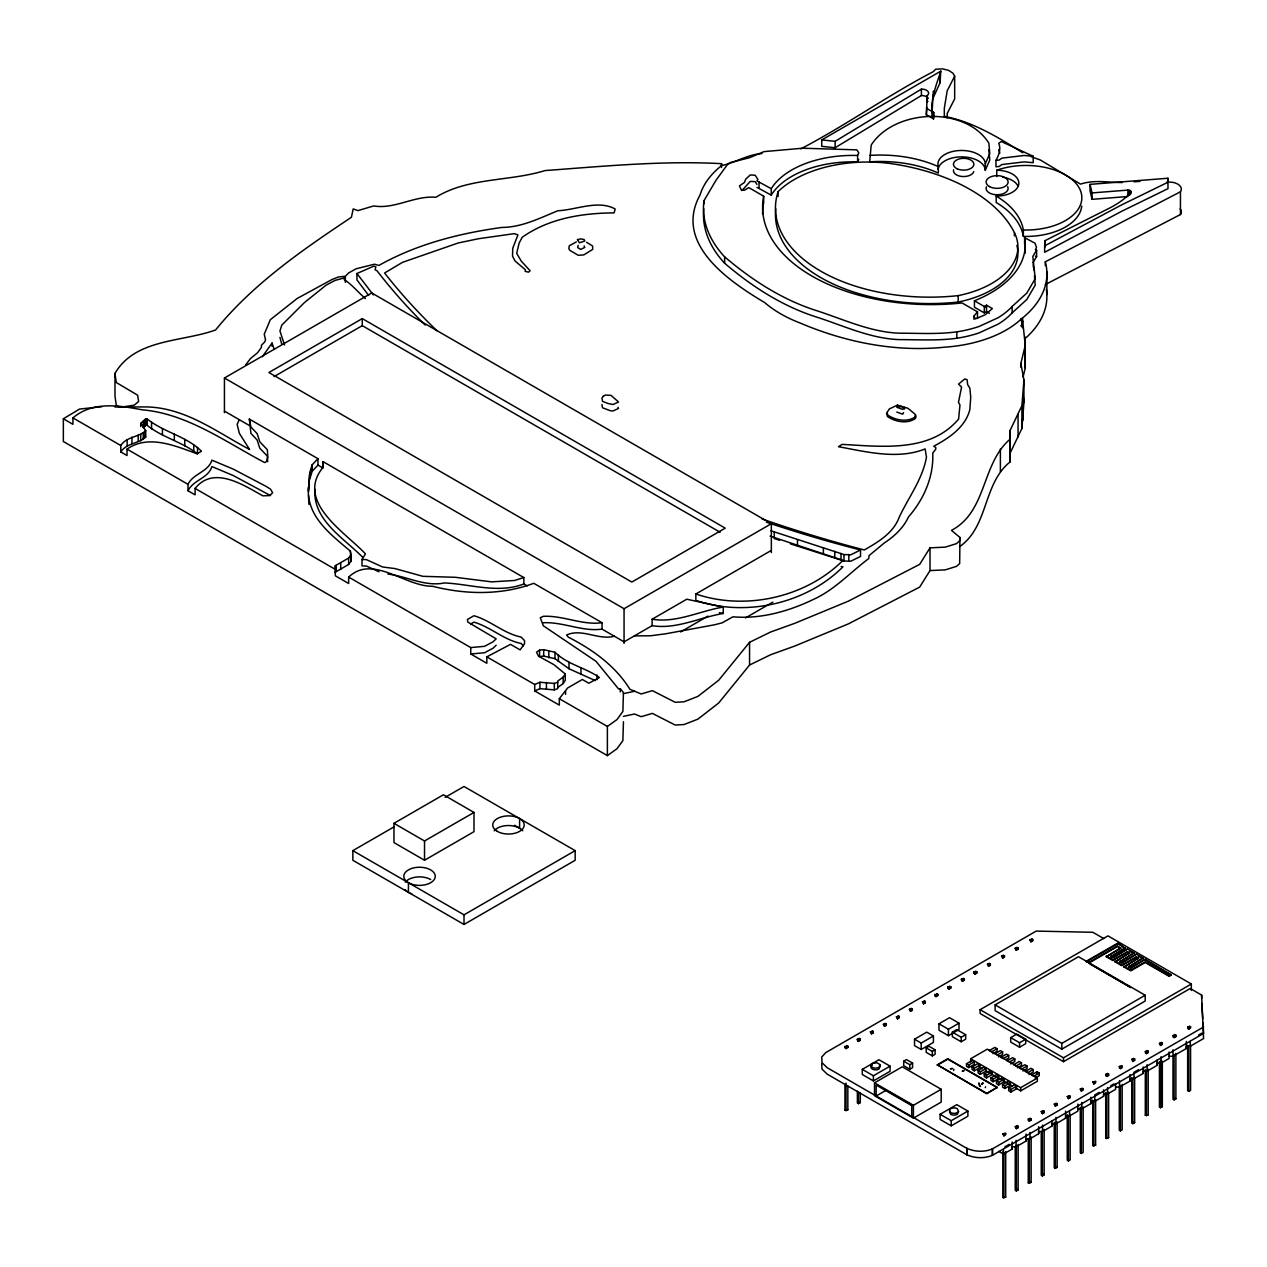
<?xml version="1.0" encoding="UTF-8"?>
<svg xmlns="http://www.w3.org/2000/svg" width="1267" height="1267" viewBox="0 0 1267 1267"><rect width="100%" height="100%" fill="white"/><g stroke="black" fill="none" stroke-linecap="round" stroke-linejoin="round"><path stroke-width="1.5" d="M880.185 1066.418L878.95 1069.047A4.704 2.724 0 0 1 872.298 1069.047A4.704 2.724 0 0 1 872.298 1065.199M949.442 1111.666L950.662 1114.295A4.704 2.724 0 0 0 957.329 1114.295L958.549 1111.666M998.697 1151.339L1003.464 1154.094L1012.127 1149.09L1012.127 1146.825L1016.039 1146.825L1026.017 1141.076L1026.017 1133.997M1077.853 1108.878L1081.78 1108.878L1090.839 1103.652L1090.839 1101.387L1094.751 1101.387L1103.62 1096.272L1103.62 1089.842M1115.578 1087.102L1119.505 1087.102L1130.037 1081.02L1130.037 1078.755L1133.949 1078.755L1143.23 1073.402L1143.214 1071.138L1147.142 1071.138L1157.135 1065.373L1157.135 1063.108L1161.047 1063.108L1169.077 1058.483L1169.077 1052.053M1169.077 1056.219L1172.989 1056.219L1186.308 1048.522L1186.308 1046.257L1190.236 1046.257L1203.571 1038.56L1201.639 995.086L1190.22 988.498L1063.488 1061.667L980.12 1013.521L980.12 1009.688L1107.96 935.87L1191.328 984L1191.328 990.43M1167.034 181.878L1172.783 182.337A12.353 7.143 0 0 1 1180.448 191.792L1045.307 261.81A132.845 76.701 0 0 1 1021.123 319.141A103.989 60.04 0 0 1 944.913 347.158C895.326 352.337 845.342 342.28 799.952 322.942A125.544 72.488 0 0 1 764.825 302.67C728.826 281.211 673.3 243.549 700.049 194.975A122.598 70.778 0 0 1 721.509 165.629L721.525 163.665C662.593 160.481 603.821 166.262 545.048 170.57C509.382 181.609 468.093 177.285 435.911 197.272C414.562 195.356 394.544 209.53 373.67 205.935L357.943 210.623L353.192 208.912L351.434 217.259C302.338 249.979 253.178 283.776 215.564 329.958C182.258 342.153 135.157 338.479 114.98 373.417L114.98 396.143L116.311 405.282L119.605 407.23M985.599 1086.801L985.251 1087.64M623.443 721.699L622.889 740.546L617.045 748.686L607.384 755.607L63.35 441.518L63.35 418.775L79.599 409.051L101.994 406.691M1044.641 245.877L1044.958 240.698L1109.449 208.121A95.548 55.162 0 0 0 1130.322 193.122A3.025 1.742 0 0 0 1131.32 191.808L1127.883 190.098L1092.059 192.917L1090.048 184.364L1167.921 178.251L1168 182.21L1121.374 205.032L1044.641 245.877L1044.641 252.291L1121.374 211.446L1168 188.64L1167.921 178.251M959.515 546.726C988.688 526.534 982.844 483.551 1010.132 461.901L1009.942 453.491L1021.915 428.436L1021.915 405.693L1023.942 379.862L1020.854 363.423L1025.272 345.337L1022.374 318.334L1020.822 319.221L1022.992 321.533M1021.915 428.436L1023.942 402.589L1023.942 379.862M933.082 112.129L933.082 118.544L926.335 114.664L927.254 95.548A7 4.039 0 0 0 927.808 91.272A7 4.039 0 0 0 921.41 89.118L835.127 141.318L821.729 139.924L821.729 146.339L835.127 147.732L921.41 95.532A7 4.039 0 0 1 928.299 98.383M926.335 114.664L926.874 107.41M1021.915 405.693L1009.942 430.748L1010.132 439.158C981.307 463.579 987.278 511.504 951.469 530.366L959.943 537.461L959.673 540.787L956.569 543.606L945.293 547.138L930.01 547.835L919.668 564.369L848.367 601.16L794.757 623.316L770.589 632.027L749.557 642.306L718.674 680.268L697.895 696.407L683.99 701.807L675.2 702.298L652.362 690.642L641.181 693.968L629.857 689.264C615.588 665.951 592.37 649.417 568.313 637.143L566.602 634.973C582.187 628.02 598.309 640.532 614.352 636.224M821.729 139.924L940.779 71.174C936.139 85.602 930.041 99.935 932.179 115.693M932.021 112.557L933.367 91.097M308.404 490.44L309.781 472.543L312.189 464.799L317.954 458.686L249.361 419.092L250.914 433.346L257.138 440.013L259.798 448.217L267.353 456.168L267.685 461.758M308.578 491.802L309.781 472.543M933.367 97.511L940.066 82.767L940.779 71.174M985.298 163.791A23.677 13.668 0 0 0 959.119 150.535A23.677 13.668 0 0 0 938.34 166.658L938.34 173.088A93.52 53.99 0 0 0 869.685 161.828L871.221 145.008C894.66 108.788 965.454 105.652 988.878 143.234L989.78 153.608L985.298 163.791L985.298 170.206A23.677 13.668 0 0 0 962.382 156.886A23.677 13.668 0 0 0 938.023 169.335M953.639 1070.52L953.861 1069.316M314.929 489.284C312.648 519.929 343.563 537.952 362.362 556.942M527.151 585.892L523.841 583.976L523.841 577.562L323.101 461.663L322.499 467.982C295.417 502.35 346.034 532.821 365.45 553.901L362.014 559.444L362.014 565.874L366.48 566.064L379.039 571.781M1023.055 377.123L1025.272 368.064L1025.272 345.337M309.781 478.958L312.189 471.229L312.189 464.799M756.969 187.342L771.27 195.134A86.473 49.92 0 0 1 857.601 161.907L857.601 155.493L858.788 152.816L856.84 149.854L802.676 148.223L764.049 151.612L749.605 157.694L730.093 162.651L727.369 164.678L716.045 180.215L703.945 200.724L703.945 203.924M857.601 161.907L858.788 159.23M985.298 170.206L989.78 160.022L988.878 149.664M239.241 419.662L237.151 424.366L239.368 433.346L249.583 449.5C216.689 432.031 185.6 407.736 146.513 406.929L114.964 407.008M887.391 413.169L887.28 416.352C894.961 421.863 907.109 424.239 915.281 418.553L915.93 417.112L914.98 415.798M995.973 160.371C998.76 155.255 1001.294 148.92 998.729 143.234L1001.263 141.524L1033.191 156.269L1033.191 162.683L1024.148 161.891L1001.944 164.536L999.093 166.484L995.973 166.801L995.973 160.371L999.093 160.07L1001.944 158.122L1024.148 155.477L1033.191 156.269M857.601 155.493A86.473 49.92 0 0 0 771.27 188.704L756.969 180.928L757.856 179.376L755.164 175.226L750.238 174.973L745.756 179.122L744.41 182.48L739.469 185.853L741.274 189.987L744.41 190.256L748.765 187.579L763.684 196.195A168.622 97.353 0 0 0 962.065 302.956L977.491 311.872L973.99 316.069L975.337 318.92L985.203 314.77L992.378 308.562L986.55 305.189L986.55 311.619L984.316 312.917L974.434 307.216L974.434 300.786A117.783 68.006 0 0 0 1024.607 237.689L1035.044 243.216L1036.501 247.413L1035.408 249.726L1036.612 250.153L1032.827 256.472L1035.234 278.661L1026.824 293.073L1012.127 306.471A87.993 50.807 0 0 1 998.016 317.779L979.106 326.458A87.993 50.807 0 0 1 956.823 331.843C937.675 334.456 918.322 333.173 899.063 333.189C870.033 332.065 843.236 319.173 815.948 310.447C782.04 299.598 751.569 279.817 724.629 256.821A177.918 102.722 0 0 1 703.945 200.724M1032.827 262.887L1036.612 256.567L1036.612 250.153M284.552 344.972L279.944 330.956L281.828 325.081L304.444 302.56L326.173 285.123L334.789 280.514L345.337 277.568L344.133 279.5C352.274 284.853 358.118 292.281 365.355 298.537M930.01 547.835L930.01 570.578L919.668 587.112L848.367 623.887L794.757 646.043L770.589 654.754L749.557 665.032L718.674 703.011L697.895 719.149L683.99 724.55L675.2 725.041L652.362 713.384L641.181 716.694L634.482 714.002L623.396 716.378M800.823 148.841C846.166 125.227 887.929 95.294 933.225 71.696L935.695 69.21L942.585 68.877L948.635 70.366L952.942 73.185L954.669 76.178L947.193 90.796L944.311 108.392L944.311 116.358C972.565 121.6 998.475 137.469 1022.707 152.753M534.706 690.911L539.932 688.678L554.297 689.866L557.718 688.678L557.718 681.076L563.182 677.116L565.24 673.965L553.948 664.684L538.57 656.195L536.511 652.252L539.584 650.082L543.686 649.686L554.978 652.252C567.41 664.573 585.782 667.788 599.418 677.512L588.822 683.246L582.329 679.492L567.632 687.981L559.317 698.703L559.317 705.133L534.706 690.911L534.706 684.497L486.829 656.86L486.829 663.274L470.754 653.994L470.754 647.58L348.663 577.087C372.862 554.075 404.965 586.637 432.475 586.241C465.575 594.682 501.51 595.379 533.771 583.295L602.047 622.715L602.047 629.129L624.061 641.846L652.125 625.645C676.008 629.715 699.812 617.393 723.267 613.466L723.267 607.051L686.762 599.212L652.125 619.215L652.125 625.645M557.718 687.49L563.182 683.547L565.24 680.379L565.24 673.965M262.332 356.724L272.057 343.056L274.179 349.233M348.663 577.087L348.663 583.501L335.359 575.82L334.868 566.001L348.615 558.066L351.022 554.693L350.325 551.113C330.75 534.436 306.266 516.524 308.404 487.225M334.868 572.415L348.615 564.48L351.022 561.107L351.022 554.693M245.576 365.007L250.391 358.64L257.581 352.717L261.398 347.364L261.43 345.305L264.629 342.027L265.532 339.952L264.249 334.155L270.314 319.727L297.143 298.474L331.986 279.532L338.527 276.982L345.479 276.206L348.536 273.007L356.106 268.778L374.478 264.217L378.849 265.452C416.415 244.278 459.018 233.334 501.922 227.442C521.877 227.316 539.647 218.13 557.844 210.765C576.295 209.894 598.372 199.553 615.192 209.023L614.083 212.888C582.044 213.109 548.833 218.383 522.162 237.309L519.122 243.169L516.683 253.352L521.307 261.16L530.129 270.79L528.513 272.152L525.187 271.36L525.346 269.744L514.988 260.954L512.517 256.108L512.755 248.205L517.934 234.886L514.323 233.651L478.562 238.719L458.258 242.963L402.526 262.332L384.598 273.007A957.361 552.729 0 0 0 436.893 330.687M1130.322 193.122L1131.32 191.808M188.007 484.327C193.249 473.462 208.358 471.957 211.906 460.159L233.413 469.186L266.197 486.433L270.568 489.205L272.658 492.815L269.523 495.587L262.855 495.825C243.502 485.166 213.775 465.132 195.102 488.428L195.102 494.843L188.007 490.757L188.007 484.327L127.017 449.12C148.556 434.058 175.289 445.968 197.082 453.76L201.469 451.226C186.249 436.054 163.617 432.285 147.178 418.934L145.927 418.68L140.716 423.384L140.716 426.599M188.007 490.757C193.249 479.876 208.358 478.388 211.906 466.573L233.413 475.616L270.568 495.619M127.017 449.12L127.017 455.534L120.777 451.939L120.777 445.509C126.716 436.434 138.689 437.463 145.721 430.622L140.716 423.384M120.777 451.939C126.716 442.848 138.689 443.878 145.721 437.036L145.721 430.622M312.189 471.229L317.954 465.1L317.954 458.686M578.164 245.339L577.72 247.619L580.619 249.409L584.8 247.413L584.119 245.941M143.219 421.214L143.219 427.644L145.927 425.11L145.927 418.68M496.157 645.251L493.085 648.197L484.532 652.743L470.754 653.994M703.771 208.754A177.918 102.722 0 0 0 724.629 263.235C751.569 286.247 782.04 306.028 815.948 316.861C843.236 325.587 870.033 338.479 899.063 339.619C918.322 339.604 937.675 340.871 956.823 338.257A87.993 50.807 0 0 0 979.106 332.888L998.016 324.209A87.993 50.807 0 0 0 1012.127 312.886L1026.824 299.487L1035.234 285.075L1034.442 275.668M607.384 755.607L607.384 726.45L617.045 719.529L622.889 711.389L623.443 692.558L620.26 688.662L618.581 688.963L596.013 661.326L543.353 625.803L540.265 617.71L543.353 616.316C563.229 615.334 582.44 625.486 602.047 622.715M741.939 190.588L750.238 181.387L755.164 181.656L756.969 184.412M986.55 305.189L984.316 306.487L984.316 312.917M224.433 412.662L224.433 378.009L371.722 292.962L771.35 523.699L771.35 552.57M362.267 318.603L268.889 372.514L631.837 582.06L725.215 528.149L362.267 318.603L362.267 325.651L720.084 532.235M273.989 376.632L362.267 325.651M933.399 119.003L933.636 112.446L933.636 118.86M470.754 623.982L473.937 622.145C490.598 626.927 503.854 640.009 521.117 643.462L523.398 645.837M1022.374 318.334L1022.374 324.748L1020.822 325.651L1022.992 327.947M224.433 378.009L624.061 608.73L771.35 523.699M841.161 566.539L842.951 566.824C806.002 603.789 745.519 617.314 695.852 600.4L695.852 593.985L771.35 550.385M680.585 631.932L707.984 616.11M745.487 617.916L772.854 602.11M393.958 823.328L443.418 794.773L474.001 812.432L474.001 831.675L424.524 860.23L393.958 842.587L393.958 823.328L424.524 840.987L474.001 812.432M445.192 797.323L464.007 786.474L575.17 850.648L575.17 860.277L464.007 924.451L352.844 860.277L352.844 850.648L393.894 826.955M352.844 850.648L464.007 914.822L575.17 850.648M844.946 1046.51L847.845 1046.13L847.845 1047.54L846.055 1048.569L844.946 1046.51L846.055 1048.569M857.379 1039.336L860.293 1038.94L860.293 1040.365L858.503 1041.395L857.379 1039.336L858.503 1041.395M870.397 1031.829L873.296 1031.433L873.296 1032.843L871.506 1033.872L870.397 1031.829L873.296 1031.433M883.4 1024.306L886.298 1023.926L886.298 1025.336L884.509 1026.365L883.4 1024.306L886.298 1023.926M896.403 1016.799L899.301 1016.419L899.301 1017.829L897.527 1018.858L896.403 1016.799L899.301 1016.419M909.405 1009.292L912.319 1008.912L912.319 1010.322L910.53 1011.351L909.405 1009.292L912.319 1008.912M922.424 1001.785L925.322 1001.405L925.322 1002.815L923.532 1003.844L922.424 1001.785L925.322 1001.405M934.872 994.595L937.77 994.215L937.77 995.624L935.98 996.654L934.872 994.595L935.98 996.654M947.874 987.088L950.773 986.708L950.773 988.117L948.983 989.147L947.874 987.088L948.983 989.147M961.431 979.264L964.33 978.868L964.33 980.278L962.556 981.307L961.431 979.264L962.556 981.307M973.88 972.074L976.794 971.678L976.794 973.104L975.004 974.133L973.88 972.074L975.004 974.133M987.452 964.235L990.351 963.854L990.351 965.264L988.577 966.293L987.452 964.235L990.351 963.854M1001.563 956.078L1004.478 955.698L1004.478 957.108L1002.688 958.137L1001.563 956.078L1004.478 955.698M1015.136 948.254L1018.034 947.874L1018.034 949.284L1016.245 950.313L1015.136 948.254L1018.034 947.874M1029.802 939.781L1032.7 939.401L1032.7 940.811L1030.91 941.84L1029.802 939.781L1032.7 939.401M844.946 1047.92L847.845 1046.13M857.379 1040.745L860.293 1038.94M934.872 996.005L937.77 994.215M947.874 988.498L950.773 986.708M961.431 980.674L964.33 978.868M973.88 973.484L976.794 971.678M938.974 1023.799L949.553 1017.702L959.008 1023.15L959.008 1029.58L948.429 1035.677L938.974 1030.214L938.974 1023.799L948.429 1029.263L959.008 1023.15M862.289 1069.364L878.965 1059.735L890.083 1066.149L890.083 1071.296L873.406 1080.925L862.289 1074.495L862.289 1069.364L873.406 1075.778L890.083 1066.149M914.521 1039.209L926.763 1032.146L933.431 1035.994L933.431 1042.408L921.204 1049.472L914.521 1045.623L914.521 1039.209L921.204 1043.058L933.431 1035.994M995.118 1004.874L1078.502 956.728L1145.194 995.244L1145.194 1001.025L1061.825 1049.155L995.118 1010.638L995.118 1004.874L1061.825 1043.374L1145.194 995.244M952.325 1032.146L956.775 1029.58L965.676 1034.711L965.676 1039.193L961.225 1041.759L952.325 1036.628L952.325 1032.146L961.225 1037.277L965.676 1034.711M926.193 1047.872L928.98 1046.257L935.094 1049.805L935.094 1054.287L932.322 1055.886L926.193 1052.354L926.193 1047.872L932.322 1051.404L935.094 1049.805M903.688 1061.192L906.459 1059.576L912.588 1063.108L912.588 1067.606L909.801 1069.205L903.688 1065.674L903.688 1061.192L909.801 1064.723L912.588 1063.108M874.515 1082.842L902.294 1066.798L941.207 1089.272L941.207 1102.1L913.412 1118.143L874.515 1095.686L874.515 1082.842L913.412 1105.315L941.207 1089.272M1120.741 947.748L1106.281 956.728L1120.741 948.397L1117.526 945.895L1088.717 962.524L1086.294 961.859L1117.953 943.677L1125.191 948.381L1110.747 956.728L1125.191 947.748M1120.741 948.397L1117.526 946.528L1088.717 963.158L1130.766 987.531L1090.412 964.139M844.946 1084.489L844.946 1110.193L847.845 1109.797L847.845 1086.088M844.946 1110.193L847.845 1109.797M857.379 1091.14L857.379 1103.003L858.503 1103.652L860.293 1102.623L860.293 1092.74M1110.747 956.094L1112.964 957.377L1127.408 949.031L1134.092 952.879L1119.632 961.859L1134.092 952.879M1110.747 956.728L1112.964 958.01L1127.408 949.031M886.171 1090.238L876.162 1096.018L876.162 1085.059L911.765 1105.616L911.765 1116.575M1106.281 956.094L1112.964 959.943L1127.408 951.596L1129.626 952.879L1115.182 961.859L1129.626 952.879M1106.281 956.728L1112.964 960.592L1127.408 952.246L1129.626 953.528M937.311 1064.803L947.779 1058.753L997.24 1087.324L986.787 1093.754L937.311 1064.803L986.787 1093.358L997.24 1087.324M937.311 1065.199L947.779 1059.149L997.24 1087.719M1119.632 961.225L1121.849 962.508L1136.309 954.162L1142.977 958.01L1128.533 967.006L1142.977 958.01M1119.632 961.859L1121.849 963.142L1136.309 954.162M1115.182 961.225L1121.849 965.074L1136.309 956.728L1138.526 958.01L1124.067 967.006L1138.526 958.01M1115.182 961.859L1121.849 965.723L1136.309 957.377L1138.526 958.66M970.649 1061.984L970.649 1058.769L987.341 1049.139L1037.372 1078.027L1037.372 1081.242L1020.679 1090.871L1015.691 1087.973M1128.533 966.357L1130.75 967.64L1145.194 959.293L1171.326 975.036L1169.108 976.319L1145.194 962.508L1130.75 970.855L1124.067 967.006M1010.686 1037.61L1016.799 1034.078L1025.7 1039.209L1025.7 1043.691L1019.571 1047.223L1010.686 1042.092L1010.686 1037.61L1019.571 1042.741L1025.7 1039.209M1128.533 967.006L1130.75 968.273L1145.194 959.293M966.483 1063.757L972.058 1060.527L974.291 1061.825L974.291 1064.391L968.717 1067.606L966.483 1066.323L966.483 1063.757L968.717 1065.04L974.291 1061.825M1124.067 966.357L1130.75 970.205L1145.194 961.875L1169.108 975.669L1171.326 974.386M997.05 1048.664L991.475 1051.895L989.258 1050.596L994.833 1047.381L997.05 1048.664L997.05 1051.246L992.869 1053.653M972.042 1066.972L977.617 1063.742L979.85 1065.04L979.85 1067.606L974.275 1070.821L972.042 1069.538L972.042 1066.972L974.275 1068.255L979.85 1065.04M994.817 1053.811L1000.392 1050.596L1002.609 1051.895L1002.609 1054.461L998.428 1056.868M997.034 1055.11L1002.609 1051.895M978.14 1070.504L983.715 1067.273L985.948 1068.572L985.948 1071.138L980.373 1074.353L978.14 1073.07L978.14 1070.504L980.373 1071.787L985.948 1068.572M1008.722 1055.411L1003.147 1058.642L1000.914 1057.343L1006.489 1054.128L1008.722 1055.411L1008.722 1057.977L1005.935 1059.592M984.253 1074.02L989.828 1070.805L992.061 1072.104L992.061 1074.669L986.486 1077.884L984.253 1076.586L984.253 1074.02L986.486 1075.319L992.061 1072.104M1007.027 1060.875L1012.602 1057.66L1014.819 1058.943L1014.819 1061.524L1010.654 1063.932M1009.261 1062.174L1014.819 1058.943M990.921 1077.884L996.496 1074.654L998.729 1075.952L998.729 1078.518L993.154 1081.733L990.921 1080.45L990.921 1077.884L993.154 1079.167L998.729 1075.952M1021.503 1062.791L1015.928 1066.022L1013.695 1064.723L1019.27 1061.508L1021.503 1062.791L1021.503 1065.373L1017.322 1067.78M996.48 1081.084L1002.054 1077.869L1004.288 1079.151L1004.288 1081.717L998.713 1084.948L996.48 1083.649L996.48 1081.084L998.713 1082.382L1004.288 1079.151M940.098 1114.279L956.775 1104.65L967.893 1111.08L967.893 1116.211L951.216 1125.84L940.098 1119.426L940.098 1114.279L951.216 1120.709L967.893 1111.08M1027.062 1066.006L1021.487 1069.221L1019.254 1067.938L1024.829 1064.723L1027.062 1066.006L1027.062 1068.572L1022.881 1070.995M1002.593 1084.615L1008.168 1081.4L1010.385 1082.683L1010.385 1085.265L1004.81 1088.48L1002.593 1087.197L1002.593 1084.615L1004.81 1085.914L1010.385 1082.683M1033.159 1069.538L1027.6 1072.753L1025.367 1071.47L1030.942 1068.255L1033.159 1069.538L1033.159 1072.104L1028.994 1074.527M1008.706 1088.147L1014.265 1084.932L1016.498 1086.231L1016.498 1088.796L1010.923 1092.011L1008.706 1090.713L1008.706 1088.147L1010.923 1089.446L1016.498 1086.231M1039.273 1073.07L1037.039 1071.787L1031.481 1075.002L1033.698 1076.285L1039.273 1073.07L1039.273 1075.651L1035.091 1078.059M980.12 1009.688L1063.488 1057.818L1191.328 984M970.649 1058.769L1020.679 1087.656L1037.372 1078.027M1103.731 938.562L1092.867 932.29L1036.184 931.102L825.767 1052.576L821.697 1057.09L822.045 1062.744L827.256 1067.764L966.784 1148.314C974.814 1151.893 984.364 1152.337 992.52 1148.852L1203.65 1026.951M1002.799 1133.807L1005.697 1133.411L1005.697 1134.82L1003.907 1135.85L1002.799 1133.807L1005.697 1133.411M1015.231 1126.616L1018.145 1126.236L1018.145 1127.646L1016.356 1128.675L1015.231 1126.616L1018.145 1126.236M1028.25 1119.109L1031.148 1118.713L1031.148 1120.139L1029.358 1121.168L1028.25 1119.109L1031.148 1118.713M1041.252 1111.602L1044.151 1111.207L1044.151 1112.632L1042.361 1113.661L1041.252 1111.602L1044.151 1111.207M1054.255 1104.095L1057.153 1103.7L1057.153 1105.109L1055.379 1106.139L1054.255 1104.095L1057.153 1103.7M1067.257 1096.573L1070.172 1096.193L1070.172 1097.602L1068.382 1098.632L1067.257 1096.573L1070.172 1096.193M1080.276 1089.066L1083.174 1088.686L1083.174 1090.095L1081.384 1091.125L1080.276 1089.066L1083.174 1088.686M1092.724 1081.875L1095.622 1081.495L1095.622 1082.905L1093.833 1083.934L1092.724 1081.875L1095.622 1081.495M1105.727 1074.368L1108.625 1073.988L1108.625 1075.398L1106.835 1076.427L1105.727 1074.368L1108.625 1073.988M1119.284 1066.545L1122.182 1066.165L1122.182 1067.574L1120.408 1068.604L1119.284 1066.545L1122.182 1066.165M1131.732 1059.355L1134.646 1058.974L1134.646 1060.384L1132.856 1061.413L1131.732 1059.355L1134.646 1058.974M1145.305 1051.515L1148.203 1051.135L1148.203 1052.544L1146.429 1053.574L1145.305 1051.515L1148.203 1051.135M1159.432 1043.374L1162.33 1042.979L1162.33 1044.404L1160.54 1045.433L1159.432 1043.374L1162.33 1042.979M1172.989 1035.535L1175.887 1035.155L1175.887 1036.564L1174.097 1037.594L1172.989 1035.535L1175.887 1035.155M1187.654 1027.078L1190.568 1026.682L1190.568 1028.091L1188.779 1029.137L1187.654 1027.078L1190.568 1026.682M821.697 1063.504L822.045 1069.174L827.256 1074.178L966.784 1154.744C974.814 1158.323 984.364 1158.767 992.52 1155.266L1203.65 1033.381L1202.969 1022.58M1028.25 1120.519L1031.148 1120.139M1105.727 1075.778L1108.625 1075.398M1119.284 1067.954L1121.073 1066.925M1145.305 1052.94L1148.203 1052.544M1172.989 1036.96L1175.887 1036.564M1187.654 1028.487L1189.444 1027.458L1189.444 1026.032M1004.905 1146.841L1009.229 1144.339M1099.186 1092.407L1094.751 1094.973L1094.751 1101.387M1110.763 1085.724L1113.962 1083.871M1138.59 1069.665L1133.949 1072.341L1133.949 1078.755M1198.566 1035.028L1201.908 1033.112M1026.017 1141.076L1026.017 1138.811L1029.944 1138.811L1038.655 1133.775L1038.655 1126.696M1038.655 1133.775L1038.655 1131.51L1042.583 1131.51L1052.006 1126.062L1052.006 1120.598M1052.006 1126.062L1052.006 1123.797L1055.934 1123.797L1065.626 1118.207L1065.61 1111.127M1065.626 1118.207L1065.61 1115.942L1069.538 1115.942L1077.853 1111.143L1077.853 1104.064M1103.62 1096.272L1103.62 1094.007L1107.548 1094.007L1115.578 1089.367L1115.578 1083.887M1002.799 1152.004L1002.799 1197.473L1005.697 1197.093L1005.697 1151.624M1028.25 1139.286L1028.25 1182.792L1031.148 1182.396L1031.148 1136.927M1092.724 1100.089L1092.724 1145.558L1095.622 1145.178L1095.622 1099.708M1105.727 1092.582L1105.727 1138.051L1108.625 1137.671L1108.625 1092.202M1145.305 1069.728L1145.305 1115.198L1148.203 1114.817L1148.203 1069.348M1002.799 1197.473L1005.697 1197.093M1015.231 1146.793L1015.231 1190.299L1016.356 1190.948L1018.145 1189.903L1018.145 1144.434M1028.25 1182.792L1031.148 1182.396M1041.252 1131.779L1041.252 1175.285L1042.361 1175.919L1044.151 1174.889L1044.151 1129.42M1054.255 1122.293L1054.255 1167.762L1055.379 1168.412L1057.153 1167.382L1057.153 1121.913M1067.257 1114.786L1067.257 1160.255L1068.382 1160.905L1070.172 1159.875L1070.172 1114.406M1080.276 1107.279L1080.276 1152.748L1081.384 1153.398L1083.174 1152.368L1083.174 1106.899M1092.724 1145.558L1095.622 1145.178M1105.727 1138.051L1108.625 1137.671M1119.284 1086.722L1119.284 1130.227L1120.408 1130.861L1122.182 1129.831L1122.182 1084.362M1131.732 1077.568L1131.732 1123.037L1132.856 1123.686L1134.646 1122.657L1134.646 1077.172M1145.305 1115.198L1148.203 1114.817M1159.432 1061.572L1159.432 1107.057L1160.54 1107.691L1162.33 1106.661L1162.33 1061.192M1172.989 1049.789L1172.989 1099.218L1174.097 1099.867L1175.887 1098.837L1175.887 1053.368M1187.654 1045.275L1187.654 1090.76L1188.779 1091.394L1190.568 1090.364L1190.568 1044.895M1086.294 961.21L1117.953 943.044L1125.191 948.381M63.35 418.775L72.916 424.302L72.916 417.888C92.539 401.196 118.94 405.329 141.761 409.764C187.152 413.517 225.7 442.088 264.692 462.582L266.466 461.552L267.796 457.197L267.353 449.753L259.798 441.803L257.138 433.599L250.914 426.931L249.361 419.092M1045.307 284.552L1180.448 214.535L1180.448 191.792M486.829 656.86L510.522 644.349L520.103 649.876L524.538 643.763L524.538 640.595L521.117 637.048C503.854 633.579 490.598 620.513 473.937 615.73L467.444 619.484L467.776 622.049L496.157 638.821L493.085 641.783L484.532 646.328L470.754 647.58M790.339 543.812L843.996 560.98L850.775 561.218L860.546 556.419L860.546 549.989L850.775 554.803L843.996 554.566L770.764 530.73M623.396 693.651L634.482 691.275M576.374 241.902L569.279 245.766L568.82 248.601L569.912 250.375L578.259 255.3L583.802 254.905L592.703 249.377L592.623 246.02L586.589 242.282M368.618 295.401L356.946 279.944L356.946 273.529L373.828 266.149L375.887 266.862L375.064 269.728L377.138 270.9A951.2 549.165 0 0 0 425.174 325.065M534.706 684.497L539.932 682.248L554.297 683.436L557.718 682.248M962.429 1071.217L964.124 1070.583L962.318 1071.027M897.448 405.123L889.386 408.908L886.583 413.074L887.28 414.721C894.961 420.232 907.109 422.608 915.281 416.922L915.93 415.481L914.98 414.166L907.948 408.291L897.448 405.123L897.448 406.755M523.841 577.562L514.608 580.476L491.58 581.87L455.502 577.309L422.845 576.311L395.003 568.582L382.634 566.998L366.48 559.65L362.014 559.444M523.841 583.976C498.121 593.859 470.77 584.135 444.495 582.931C424.873 586.969 406.945 576.263 387.94 574.094M721.509 165.629C735.398 162.667 747.514 154.431 761.942 153.576M602.047 629.129C582.44 631.9 563.229 621.764 543.353 622.746M723.267 607.051C699.812 610.979 676.008 623.301 652.125 619.215M120.508 407.261L134.239 405.155L138.626 401.576L137.644 395.177L116.311 382.555L114.98 373.417M595.252 680.601L568.994 668.738L554.978 658.666L543.686 656.1L539.584 656.496L539.584 650.082M1090.048 184.364L1090.048 190.779L1092.059 199.331L1127.883 196.512L1127.883 190.098M1122.214 182.543C1108.324 182.527 1094.229 179.566 1080.513 184.111L1040.286 159.959L1031.132 156.68M1134.013 181.783L1139.904 181.403M930.01 570.578L945.293 569.865L956.569 566.333L959.673 563.514L959.943 537.461M634.371 635.891L650.509 635.781L665.729 633.785L714.699 624.758L722.174 622.826L732.975 616.791C760.659 619.294 788.85 611.296 813.826 599.243C834.905 589.583 850.695 572.05 868.814 558.509L868.988 555.659L884.524 542.783A109.231 63.065 0 0 0 908.439 517.015C923.96 499.087 933.763 476.93 932.765 453.032L935.79 449.183L935.711 447.362L933.7 446.269C948.999 438.065 965.106 427.454 969.809 409.843L970.728 397.347L969.888 388.256L967.64 384.566L967.117 379.704L964.757 378.96L958.549 384.091L961.574 387.1L958.47 402.272L959.974 405.012L958.612 419.013C930.105 453 881.294 446.427 842.08 444.384L838.516 446.697C866.375 451.844 897.955 459.873 925.1 448.93L926.478 457.181C922.408 479.67 908.265 497.646 899.032 517.633C893.314 533.043 877.968 542.228 864.284 549.941A957.361 552.729 0 0 1 762.021 518.932M145.927 425.11L147.178 425.348C162.334 437.543 182.195 441.819 197.494 453.919L197.494 447.489M695.852 593.985C745.519 610.9 806.002 597.375 842.951 560.394L770.146 536.131M719.434 612.642L723.267 613.466M779.633 540.312L774.28 538.554L774.28 532.14M1035.408 256.156L1036.612 256.567M1134.092 953.528L1129.626 950.963M1142.977 958.66L1138.526 956.094M926.335 108.233L933.636 112.446M974.434 300.786L985.552 307.216M986.55 311.619L989.464 313.297M224.433 411.11L249.361 425.506M317.954 465.1L323.101 468.077L323.101 461.663M1171.326 975.036L1145.194 959.943M1032.7 940.811L1031.591 938.752M1018.034 949.284L1016.91 947.225M1162.33 1044.404L1161.206 1042.345M72.916 417.888L120.777 445.509M195.102 488.428L335.359 569.406M559.317 698.703L607.384 726.45M990.351 965.264L989.242 963.205M1134.646 1060.384L1133.522 1058.325M976.794 973.104L975.669 971.045M1174.762 1098.188L1175.887 1098.837M964.33 980.278L963.221 978.235M1162.33 1106.661L1161.206 1106.028L1161.206 1060.542M950.773 988.117L949.664 986.059M937.77 995.624L936.646 993.566M1133.522 1122.008L1134.646 1122.657M925.322 1002.815L924.197 1000.756M1070.172 1097.602L1069.047 1095.543M912.319 1010.322L911.195 1008.263M1057.153 1105.109L1056.044 1103.066M978.995 1066.798L982.337 1068.73M985.663 1070.647L1012.349 1086.057M1044.151 1112.632L1043.042 1110.573M886.298 1025.336L885.19 1023.277M514.545 825.26L519.597 828.19L519.597 818.561M873.296 1032.843L872.171 1030.784M1018.145 1127.646L1017.021 1125.587M860.293 1040.365L859.169 1038.307M1056.044 1166.733L1057.153 1167.382M847.845 1047.54L846.72 1045.481M1043.042 1174.24L1044.151 1174.889M888.959 1091.837L911.163 1104.65M1017.021 1189.27L1018.145 1189.903M859.169 1101.973L860.293 1102.623M903.609 412.614L902.69 414.182L896.814 412.06M373.353 294.894L356.946 273.529M932.179 110.878L933.399 112.573M932.179 117.293L933.082 118.544M144.881 435.595L145.721 437.036M617.979 407.261L618.534 408.417L613.07 410.936L610.694 410.841L602.506 407.784L601.952 404.521M998.729 149.649L999.837 153.085M279.944 337.386L281.828 344.45M1021.123 319.141L1022.374 324.748M351.022 561.107L350.325 551.113M1033.096 264.676L1033.951 270.029M1023.166 395.637L1023.942 402.589M1201.765 1003.432L1202.731 1018.747M1025.272 368.064L1024.829 336.674M308.483 495.429L308.91 504.361M1201.639 995.086L1201.639 998.301M1190.236 1041.442L1190.236 1046.257M1188.779 1027.711L1188.779 1029.137M1188.779 1045.924L1188.779 1091.394M1186.308 1041.442L1186.308 1048.522M1174.762 1034.505L1174.762 1035.915M1174.097 1036.184L1174.097 1037.594M1174.097 1054.397L1174.097 1099.867M1161.047 1056.694L1161.047 1063.108M1160.54 1044.008L1160.54 1045.433M1160.54 1062.221L1160.54 1107.691M1157.135 1059.893L1157.135 1065.373M1147.094 1050.486L1147.094 1051.911M1147.142 1064.723L1147.142 1071.138M1146.429 1052.164L1146.429 1053.574M1146.429 1070.377L1146.429 1115.847M1143.23 1066.988L1143.23 1073.402M1132.856 1060.004L1132.856 1061.413M1132.856 1078.201L1132.856 1123.686M1130.702 190.779L1130.702 193.978M1130.259 190.509L1130.259 193.708M1130.037 1074.606L1130.037 1081.02M1129.736 190.288L1129.736 195.102M1129.15 190.145L1129.15 194.96M1120.408 1067.194L1120.408 1068.604M1120.408 1085.391L1120.408 1130.861M1119.505 1080.688L1119.505 1087.102M1107.516 1073.339L1107.516 1074.749M1107.548 1087.577L1107.548 1094.007M1106.835 1075.018L1106.835 1076.427M1106.835 1093.231L1106.835 1138.7M1093.833 1082.525L1093.833 1083.934M1093.833 1100.738L1093.833 1146.207M1092.059 192.917L1092.059 199.331M1090.839 1097.238L1090.839 1103.652M1082.05 1088.036L1082.05 1089.446M1081.78 1102.464L1081.78 1108.878M1081.384 1089.715L1081.384 1091.125M1081.384 1107.928L1081.384 1153.398M1069.538 1111.127L1069.538 1115.942M1068.382 1097.222L1068.382 1098.632M1068.382 1115.435L1068.382 1160.905M1063.488 1057.818L1063.488 1061.667M1061.825 1043.374L1061.825 1049.155M1055.934 1117.383L1055.934 1123.797M1055.379 1104.729L1055.379 1106.139M1055.379 1122.942L1055.379 1168.412M1046.875 271.867L1046.875 294.593M1045.307 261.81L1045.307 265.611M1044.958 240.698L1044.958 247.113M1042.583 1125.096L1042.583 1131.51M1042.361 1112.236L1042.361 1113.661M1042.361 1130.449L1042.361 1175.919M1037.039 1071.787L1037.039 1074.353M1030.91 940.431L1030.91 941.84M1030.023 1118.08L1030.023 1119.49M1029.944 1132.381L1029.944 1138.811M1029.358 1119.759L1029.358 1121.168M1029.358 1137.956L1029.358 1183.426M1024.607 237.689L1024.607 244.103A117.783 68.006 0 0 1 1025.225 253.21M996.733 176.636L996.733 170.221A22.41 12.939 0 0 1 1018.858 183.319A22.41 12.939 0 0 1 996.179 196.084A97.907 56.524 0 0 1 1023.356 229.992L1023.356 236.406A55.906 32.277 0 0 0 1081.749 206.093M1022.833 397.632L1022.833 420.359M1020.854 363.423L1020.854 367.224M1020.679 1087.656L1020.679 1090.871M1019.571 1042.741L1019.571 1047.223M1018.05 414.277L1018.05 437.004M1016.245 948.904L1016.245 950.313M1016.356 1127.266L1016.356 1128.675M1016.356 1145.463L1016.356 1190.948M1016.039 1140.411L1016.039 1146.825M778.112 196.464L778.112 191.65A103.435 59.723 0 0 1 896.038 164.362A172.946 99.855 0 0 1 1014.439 232.716L1014.439 235.915M1012.127 306.471L1012.127 312.886M1012.127 1142.01L1012.127 1149.09M1010.923 1089.446L1010.923 1092.011M1010.132 439.158L1010.132 461.901M1009.942 430.748L1009.942 453.491M1004.81 1085.914L1004.81 1088.48M1003.907 1134.44L1003.907 1135.85M1003.907 1152.653L1003.907 1198.123M1003.353 955.049L1003.353 956.474M1003.464 1149.28L1003.464 1154.094M1002.688 956.728L1002.688 958.137M1000.392 448.993L1000.392 471.72M998.713 1082.382L998.713 1084.948M996.179 196.084L996.179 202.498A97.907 56.524 0 0 1 1023.356 236.406M993.154 1079.167L993.154 1081.733M992.52 1148.852L992.52 1155.266M992.362 1148.757L992.362 1155.187M988.577 964.884L988.577 966.293M986.486 1075.319L986.486 1077.884M980.373 1071.787L980.373 1074.353M977.491 311.872L977.491 318.286M974.275 1068.255L974.275 1070.821M973.99 316.069L973.99 319.284M968.717 1065.04L968.717 1067.606M966.927 1148.235L966.927 1154.649M966.784 1148.314L966.784 1154.744M961.225 1037.277L961.225 1041.759M1014.439 232.716A89.323 51.567 0 0 1 958.2 295.623L958.2 302.037A154.21 89.038 0 0 1 775.768 208.802M956.823 331.843L956.823 338.257M954.669 76.178L954.669 98.905L947.193 113.523L947.193 117.847M951.216 1120.709L951.216 1125.84M948.429 1029.263L948.429 1035.677M940.066 76.353L940.066 82.767M932.322 1051.404L932.322 1055.886M927.254 95.548L927.254 101.962A7 4.039 0 0 0 927.935 101.312M923.532 1002.435L923.532 1003.844M921.41 89.118L921.41 95.532M921.204 1043.058L921.204 1049.472M913.412 1105.315L913.412 1118.143M910.53 1009.942L910.53 1011.351M909.801 1064.723L909.801 1069.205M904.495 407.356L904.495 408.988M898.192 1015.77L898.192 1017.179M897.527 1017.449L897.527 1018.858M884.509 1024.955L884.509 1026.365M873.406 1075.778L873.406 1080.925M871.506 1032.462L871.506 1033.872M858.503 1091.79L858.503 1103.652M848.827 554.455L848.827 560.869M846.055 1083.158L846.055 1110.842M843.996 554.566L843.996 560.98M841.035 553.426L841.035 559.84M835.127 141.318L835.127 147.732M834.81 551.319L834.81 557.749M823.392 547.645L823.392 554.059M797.481 539.726L797.481 546.156M771.27 188.704L771.27 195.134M763.684 196.195L763.684 202.625A168.622 97.353 0 0 0 762.591 213.965M759.044 181.656L759.044 188.07M749.557 642.306L749.557 665.032M724.629 256.821L724.629 263.235M721.525 163.665L721.525 167.45M624.061 608.73L624.061 643.398M620.26 688.662L620.26 691.877M597.026 674.947L597.026 679.761M580.967 668.042L580.967 674.456M568.994 662.324L568.994 668.738M565.573 691.133L565.573 694.348M563.182 677.116L563.182 683.547M558.399 655.007L558.399 661.437M554.978 652.252L554.978 658.666M554.297 683.436L554.297 689.866M548.817 651.46L548.817 657.874M546.425 682.454L546.425 688.868M543.686 649.686L543.686 656.1M539.932 682.248L539.932 688.678M464.007 914.822L464.007 924.451M424.524 840.987L424.524 860.23M408.433 882.735A15.727 9.075 0 0 0 434.724 878.664A15.727 9.075 0 0 0 415.481 867.547A15.727 9.075 0 0 0 408.433 882.735L408.433 892.364M348.615 558.066L348.615 564.48M345.337 277.568L345.337 282.367M340.712 563.023L340.712 569.437M336.246 565.209L336.246 571.623M272.057 343.056L272.057 346.271M193.74 444.844L193.74 451.258M184.76 439.427L184.76 445.841M174.323 433.868L174.323 440.298M162.429 428.689L162.429 435.104M151.565 422.418L151.565 428.848M147.178 418.934L147.178 425.348M145.309 419.298L145.309 425.712M144.881 431.097L144.881 437.527M144.676 419.9L144.676 426.314M143.219 433.029L143.219 439.443M140.716 434.486L140.716 440.9M138.214 434.961L138.214 441.375M131.942 437.131L131.942 443.545M127.143 439.902L127.143 446.317M1046.368 289.557A132.845 76.701 0 0 1 1026.064 337.703M1180.179 208.833A12.353 7.143 0 0 1 1180.448 214.535M996.733 170.221A55.906 32.277 0 0 1 1080.086 189.717A55.906 32.277 0 0 1 1023.356 229.992M869.685 155.413A93.52 53.99 0 0 1 938.34 166.658M958.2 295.623A154.21 89.038 0 0 1 778.112 191.65M1002.53 177.127A22.41 12.939 0 0 1 1018.177 186.376M973.753 171.568A10.215 5.907 0 0 1 962.081 176.493A10.215 5.907 0 0 1 953.56 169.762M1007.708 186.708A11.007 6.351 0 0 1 997.256 194.77A11.007 6.351 0 0 1 986.455 186.851M1016.863 245.481A89.323 51.567 0 0 1 958.2 302.037M860.546 549.989A951.2 549.165 0 0 1 766.472 522.178M411.68 893.805A15.727 9.075 0 0 1 405.282 889.767M405.282 882.133A15.727 9.075 0 0 1 430.653 879.536M494.209 830.788A15.727 9.075 0 0 1 508.479 825.53A15.727 9.075 0 0 1 522.733 830.788M880.185 1064.692L878.95 1067.321A4.704 2.724 0 0 1 872.298 1067.321A4.704 2.724 0 0 1 872.298 1063.472L876.843 1062.76L880.185 1064.692M949.442 1109.94L950.662 1112.569A4.704 2.724 0 0 0 957.329 1112.569L958.549 1111.349L957.329 1108.704A4.704 2.724 0 0 0 950.678 1108.72L949.442 1109.94M577.499 239.606L579.399 242.821L584.8 240.999L584.119 239.526L580.904 238.893L577.499 239.606M904.131 408.37L902.69 409.399L896.814 407.277L901.217 406.454L904.131 408.37M982.796 1083.111L981.339 1084.219C983.588 1084.821 982.02 1081.384 982.796 1083.111M978.963 1083.142L979.138 1084.204L978.963 1083.142M603.235 396.318L601.952 398.107L602.506 401.37L607.97 403.476L613.07 404.521L618.534 402.003L611.058 395.367L605.42 395.051L603.235 396.318M952.499 1068.524L950.472 1068.746L952.499 1068.524M979.391 1085.597L980.468 1086.468L979.391 1085.597M957.25 168.844A10.215 5.907 0 0 0 973.753 165.138A10.215 5.907 0 0 0 959.958 158.739A10.215 5.907 0 0 0 957.25 168.844M989.432 186.55A11.007 6.351 0 0 0 1007.788 183.572A11.007 6.351 0 0 0 994.136 175.891A11.007 6.351 0 0 0 989.432 186.55M497.361 831.39A15.727 9.075 0 0 0 523.667 827.319A15.727 9.075 0 0 0 504.409 816.201A15.727 9.075 0 0 0 497.361 831.39"/></g></svg>
